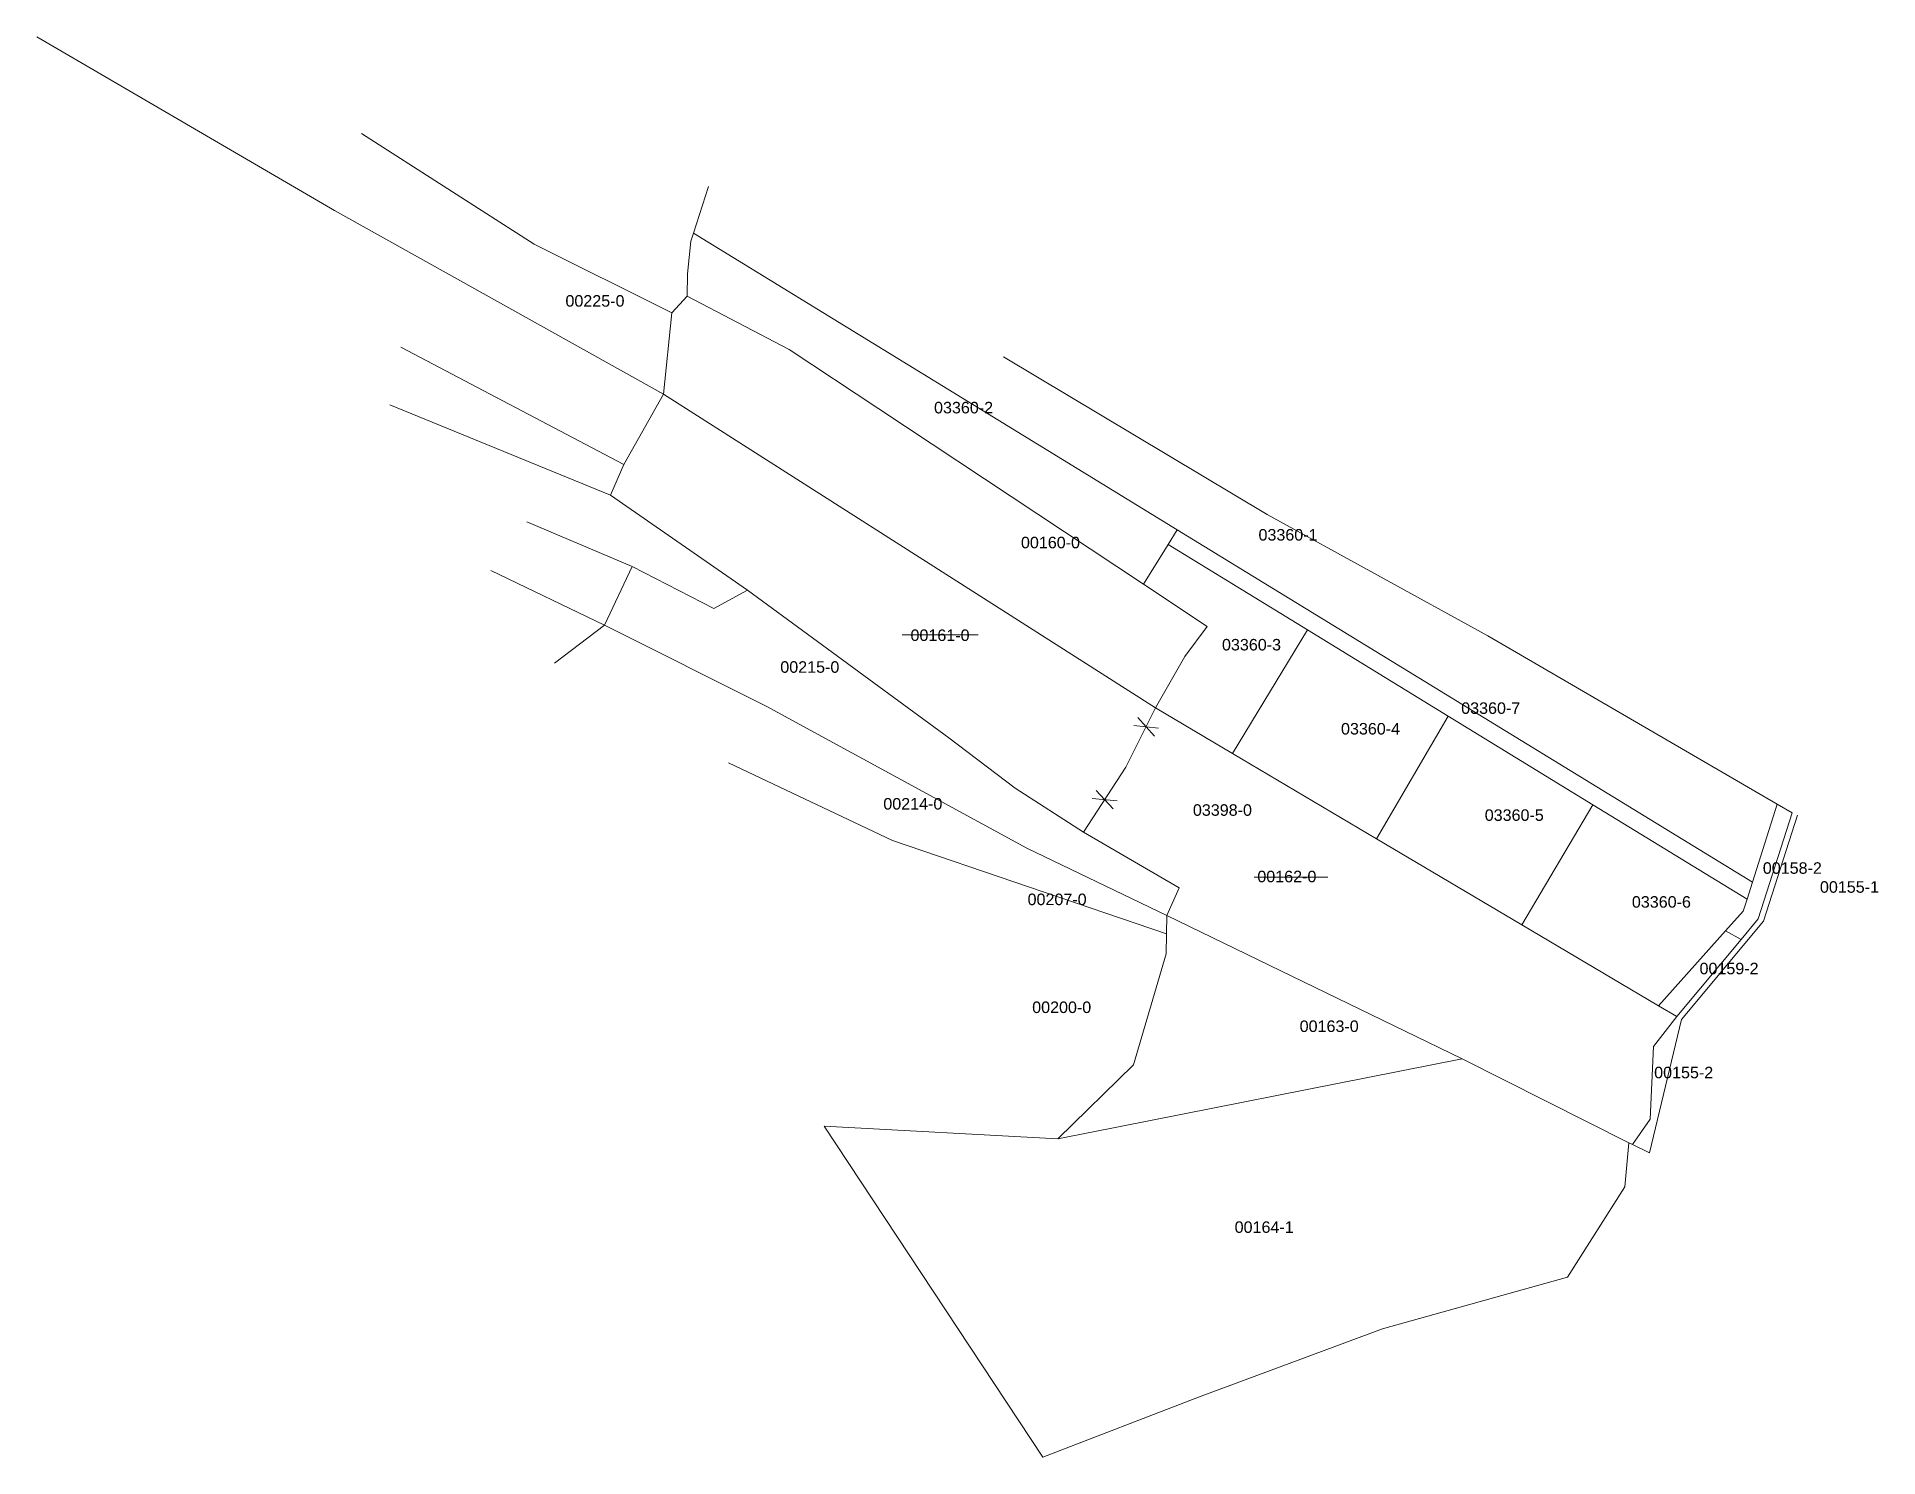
# Model space of a CAD drawing. Header units: metres. Extents: x 7512801 to 7513121, y 4688234 to 4688481.
import ezdxf

# ---------------------------------------------------------------- set-up
doc = ezdxf.new("R2010")
doc.units = ezdxf.units.M
for name, color, linetype, lineweight in [('Nr Parceles Baze', 7, 'Continuous', 0), ('Nr-Kojshi', 251, 'Continuous', 0), ('Parc-Kojshi', 251, 'Continuous', 0), ('Parcela Baze', 7, 'Continuous', 0), ('ParcelReferencePoint', 1, 'Continuous', 0), ('ParcReNet_12', 1, 'Continuous', 0)]:
    doc.layers.add(name, color=color, linetype=linetype, lineweight=lineweight)
doc.styles.get("Standard").update_dxf_attribs({"font": 'arial.ttf'})

msp = doc.modelspace()

# ---------------------------------------------------------------- linework, layer by layer
at = {"layer": 'Parc-Kojshi'}
for points in [[(7512801.03, 4688481.01), (7512852.72, 4688450.88)], [(7512857.39, 4688464.25), (7512887.37, 4688445)], [(7512915.05, 4688446.91), (7512917.65, 4688455.05)], [(7512852.72, 4688450.88), (7512909.83, 4688418.98)], [(7512887.37, 4688445), (7512911.28, 4688433.1)], [(7512914.02, 4688439.86), (7512914.62, 4688445.56)], [(7512914.62, 4688445.56), (7512915.05, 4688446.91)], [(7512915.05, 4688446.91), (7512999.05, 4688395.45)], [(7512913.99, 4688435.96), (7512914.02, 4688439.86)], [(7512911.28, 4688433.1), (7512913.99, 4688435.96)], [(7512931.68, 4688426.72), (7512913.99, 4688435.96)], [(7512909.83, 4688418.98), (7512911.28, 4688433.1)], [(7512864.25, 4688427.12), (7512902.98, 4688406.78)], [(7512947.24, 4688416.41), (7512931.68, 4688426.72)], [(7512968.89, 4688425.44), (7513014.69, 4688398.11)], [(7512862.33, 4688417.14), (7512900.68, 4688401.42)], [(7512993.22, 4688385.98), (7512947.24, 4688416.41)], [(7512886.11, 4688396.83), (7512904.4, 4688389.03)], [(7513014.69, 4688398.11), (7513052.98, 4688377.02)], [(7512997.48, 4688392.9), (7512999.05, 4688395.45)], [(7512999.05, 4688395.45), (7513098.96, 4688334.25)], [(7512997.48, 4688392.9), (7512993.22, 4688385.98)], [(7513021.7, 4688378.06), (7512997.48, 4688392.9)], [(7512879.87, 4688388.35), (7512899.6, 4688378.85)], [(7512899.6, 4688378.85), (7512904.4, 4688389.03)], [(7512904.4, 4688389.03), (7512918.59, 4688381.74)], [(7512918.59, 4688381.74), (7512924.47, 4688384.94)], [(7513004.26, 4688378.67), (7512993.22, 4688385.98)], [(7512890.94, 4688372.3), (7512899.6, 4688378.85)], [(7512899.6, 4688378.85), (7512927.7, 4688364.79)], [(7513000.38, 4688373.43), (7513004.26, 4688378.67)], [(7513021.7, 4688378.06), (7513008.69, 4688356.61)], [(7513046.14, 4688363.09), (7513021.7, 4688378.06)], [(7513052.98, 4688377.02), (7513103.26, 4688347.82)], [(7512995.32, 4688364.54), (7513000.38, 4688373.43)], [(7512927.7, 4688364.79), (7512972.94, 4688340.14)], [(7513046.14, 4688363.09), (7513033.69, 4688341.8)], [(7513071.25, 4688347.7), (7513046.14, 4688363.09)], [(7512921.16, 4688354.97), (7512949.65, 4688341.49)], [(7513071.25, 4688347.7), (7513058.9, 4688326.87)], [(7513098.02, 4688331.31), (7513071.25, 4688347.7)], [(7513098.96, 4688334.25), (7513103.26, 4688347.82)], [(7513105.88, 4688346.3), (7513099.96, 4688327.87)], [(7513100.88, 4688327.48), (7513106.79, 4688345.89)], [(7513103.26, 4688347.82), (7513105.88, 4688346.3)], [(7512949.65, 4688341.49), (7512997.2, 4688325.31)], [(7512972.94, 4688340.14), (7512997.29, 4688328.46)], [(7513098.02, 4688331.31), (7513098.96, 4688334.25)], [(7513094.27, 4688325.8), (7513097.37, 4688329.24)], [(7513097.37, 4688329.24), (7513098.02, 4688331.31)], [(7512997.2, 4688325.31), (7512997.29, 4688328.46)], [(7513086.65, 4688310.4), (7513100.88, 4688327.48)], [(7513099.96, 4688327.87), (7513096.99, 4688324.3)], [(7512997.2, 4688325.31), (7512997.13, 4688321.84)], [(7513082.66, 4688312.79), (7513094.27, 4688325.8)], [(7513096.99, 4688324.3), (7513085.8, 4688310.93)], [(7513094.27, 4688325.8), (7513096.99, 4688324.3)], [(7512997.13, 4688321.84), (7512991.46, 4688302.57)], [(7513081.08, 4688287.25), (7513086.65, 4688310.4)], [(7512978.31, 4688289.72), (7513048.53, 4688303.59)], [(7512991.46, 4688302.57), (7512978.31, 4688289.72)], [(7512937.75, 4688291.92), (7512978.31, 4688289.72)], [(7512975.72, 4688234.44), (7512937.75, 4688291.92)], [(7513076.78, 4688281.34), (7513077.49, 4688289.03)], [(7513077.49, 4688289.03), (7513078.13, 4688288.71)], [(7513078.13, 4688288.71), (7513081.08, 4688287.25)], [(7513066.85, 4688265.71), (7513076.78, 4688281.34)], [(7513034.7, 4688256.7), (7513066.85, 4688265.71)], [(7513002.75, 4688244.84), (7513034.7, 4688256.7)], [(7512975.72, 4688234.44), (7513002.75, 4688244.84)]]:
    msp.add_lwpolyline(points, dxfattribs=at)
at = {"layer": 'Parcela Baze', "flags": 128}
for points in [[(7512902.98, 4688406.78), (7512909.83, 4688418.98), (7512995.32, 4688364.54), (7512990.17, 4688354.21), (7512982.79, 4688342.93), (7512970.9, 4688350.6), (7512959.39, 4688359.3), (7512924.47, 4688384.94), (7512900.68, 4688401.42), (7512902.98, 4688406.78)], [(7512982.79, 4688342.93), (7512990.17, 4688354.21), (7512995.32, 4688364.54), (7513008.69, 4688356.61), (7513033.69, 4688341.8), (7513058.9, 4688326.87), (7513082.66, 4688312.79), (7513085.8, 4688310.93), (7513081.8, 4688305.7), (7513081.17, 4688293.14), (7513078.13, 4688288.71), (7513077.49, 4688289.03), (7513048.53, 4688303.59), (7512997.29, 4688328.46), (7512999.43, 4688333.25), (7512982.79, 4688342.93)]]:
    msp.add_lwpolyline(points, dxfattribs=at)
at = {"layer": 'ParcelReferencePoint', "flags": 128}
for points in [[(7512951.33, 4688377.2), (7512964.5, 4688377.2)], [(7512995.84, 4688361.02), (7512991.51, 4688361.43)], [(7512992.2, 4688362.83), (7512995.14, 4688359.62)], [(7512988.65, 4688348.36), (7512984.32, 4688348.77)], [(7512985.01, 4688350.17), (7512987.95, 4688346.96)], [(7513012.41, 4688335.15), (7513025.24, 4688335.15)]]:
    msp.add_lwpolyline(points, dxfattribs=at)
at = {"layer": 'ParcReNet_12', "flags": 128}
msp.add_lwpolyline([(7512995.32, 4688364.54), (7513008.69, 4688356.61), (7513033.69, 4688341.8), (7513058.9, 4688326.87), (7513082.66, 4688312.79), (7513085.8, 4688310.93), (7513081.8, 4688305.7), (7513081.17, 4688293.14), (7513078.13, 4688288.71), (7513077.49, 4688289.03), (7513048.53, 4688303.59), (7512997.29, 4688328.46), (7512999.43, 4688333.25), (7512982.79, 4688342.93), (7512970.9, 4688350.6), (7512959.39, 4688359.3), (7512924.47, 4688384.94), (7512900.68, 4688401.42), (7512902.98, 4688406.78), (7512909.83, 4688418.98)], close=True, dxfattribs=at)

# ---------------------------------------------------------------- texts
at = {"layer": 'Nr Parceles Baze'}
for s, p in [('00161-0', (7512952.75, 4688376.13)), ('00162-0', (7513012.98, 4688334.24))]:
    msp.add_text(s, height=2, dxfattribs=at).set_placement(p)
at = {"layer": 'Nr-Kojshi'}
for s, p in [('00225-0', (7512892.83, 4688434.17)), ('03360-2', (7512956.84, 4688415.64)), ('00160-0', (7512971.93, 4688392.22)), ('03360-1', (7513013.18, 4688393.56)), ('03360-3', (7513006.84, 4688374.48)), ('00215-0', (7512930.14, 4688370.61)), ('03360-7', (7513048.38, 4688363.47)), ('03360-4', (7513027.51, 4688359.89)), ('00214-0', (7512948.03, 4688346.86)), ('03360-5', (7513052.47, 4688344.9)), ('00158-2', (7513100.76, 4688335.71)), ('00207-0', (7512973.08, 4688330.27)), ('00155-1', (7513110.68, 4688332.42)), ('03360-6', (7513078.02, 4688329.83)), ('00159-2', (7513089.77, 4688318.27)), ('00200-0', (7512973.88, 4688311.54)), ('00163-0', (7513020.33, 4688308.25)), ('00155-2', (7513081.89, 4688300.21)), ('00164-1', (7513009.04, 4688273.37))]:
    msp.add_text(s, height=2, dxfattribs=at).set_placement(p)
at = {"layer": 'ParcReNet_12'}
msp.add_text('03398-0', height=2, dxfattribs=at).set_placement((7513001.79, 4688345.78))

doc.saveas('drawing.dxf')
